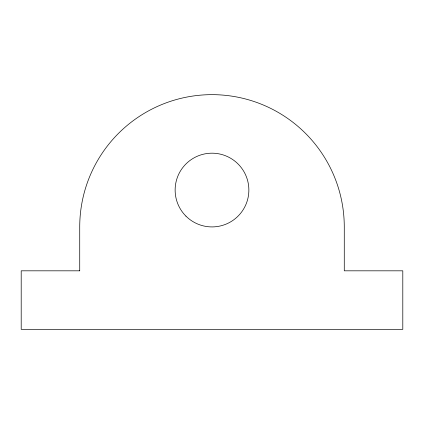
<?xml version="1.0" encoding="UTF-8"?>
<svg xmlns="http://www.w3.org/2000/svg" width="424" height="424" viewBox="0 0 424 424"><rect width="100%" height="100%" fill="white"/><g stroke="black" fill="none" stroke-linecap="round" stroke-linejoin="round"><path stroke-width="0.64" d="M79.728 270.819L21.2 270.819L21.2 329.347L402.8 329.347L402.8 270.819L344.272 270.819L344.272 226.919A132.272 132.272 0 0 0 212 94.653A132.272 132.272 0 0 0 79.728 226.919L79.728 270.819M185.929 216.123A36.872 36.872 0 0 0 247.611 199.593A36.872 36.872 0 0 0 202.46 154.437A36.872 36.872 0 0 0 185.929 216.123"/></g></svg>
